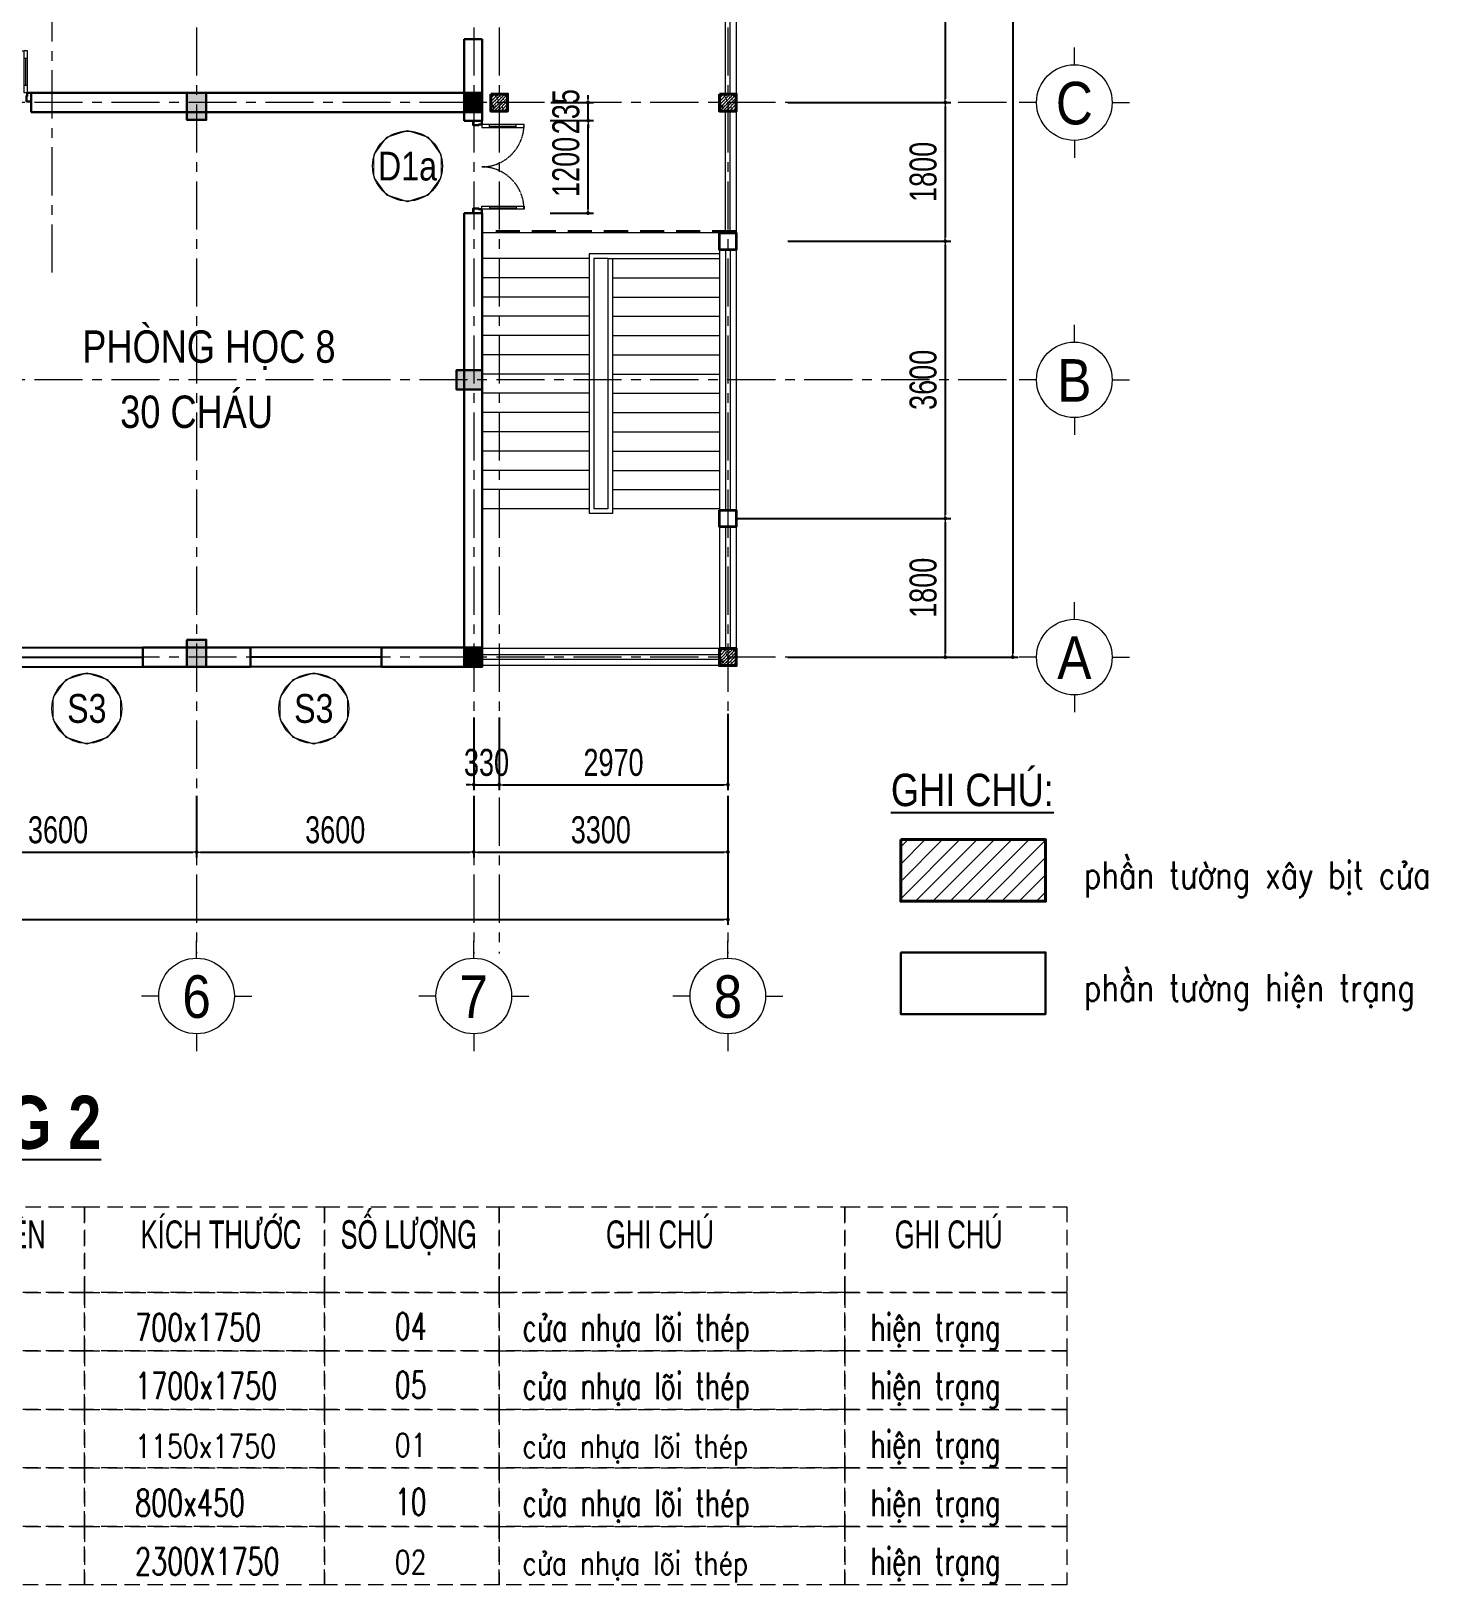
# Model space of a CAD drawing. Header units: millimetres. Extents: x -519517 to -431282, y -372679 to 113618.
# Drawn here: x -458841 to -440712, y -23583 to -3409 of the extents above; entities that cross this region are included whole.
import ezdxf
from ezdxf.enums import TextEntityAlignment as Align

# ---------------------------------------------------------------- set-up
doc = ezdxf.new("R2010")
doc.units = ezdxf.units.MM
doc.header["$LTSCALE"] = 5
for name, pattern in [('CENTER2', [28.575, 19.05, -3.175, 3.175, -3.175]), ('CENTERX2', [4, 2.5, -0.5, 0.5, -0.5]), ('DASHDOT', [1, 0.5, -0.25, 0, -0.25]), ('HIDDEN', [0.375, 0.25, -0.125]), ('HIDDEN2', [0.1875, 0.125, -0.0625]), ('HIDDENX2', [0.75, 0.5, -0.25])]:
    doc.linetypes.add(name, pattern=pattern)
doc.layers.get('0').update_dxf_attribs({"linetype": 'CENTER2'})
for name, color, linetype, lineweight in [('03', 252, 'Continuous', 30), ('BICO-4-NET CAT KT', 4, 'Continuous', 35), ('BICO-9-NÉT CỬA', 9, 'Continuous', 25), ('cat2', 22, 'Continuous', 30), ('LC Dim', 8, 'Continuous', 18), ('LC Hatch', 252, 'Continuous', 9), ('LC ISO', 153, 'Continuous', 13), ('LC MANH DUT', 35, 'HIDDEN', 5), ('LC Net dam 1', 30, 'Continuous', 30), ('LC Net dam2', 6, 'Continuous', 40), ('LC Net manh', 9, 'Continuous', 5), ('LC Net truc', 79, 'DASHDOT', 13), ('LC Text1', 3, 'Continuous', 20), ('LC Text2', 7, 'Continuous', 25), ('manh1', 67, 'Continuous', 13), ('thay1', 63, 'Continuous', 18)]:
    doc.layers.add(name, color=color, linetype=linetype, lineweight=lineweight)
doc.styles.add('General text 2', font='arial.ttf')
doc.styles.add('HOATBIF', font='hoatbif.shx', dxfattribs={"width": 0.75})
doc.styles.add('LC 1', font='VHAVANB.TTF')
doc.styles.add('LC 2', font='VHARIALN.TTF', dxfattribs={"width": 0.7})
doc.styles.add('LC 3', font='vnsimli.shx', dxfattribs={"width": 0.75})
doc.styles.add('LC3', font='VHARIALB.TTF', dxfattribs={"width": 0.8})
doc.styles.add('T2', font='VHARIAL.TTF', dxfattribs={"width": 0.8})
doc.dimstyles.new('Copy of 1-110', dxfattribs={"dimscale": 110, "dimtxt": 2.5, "dimasz": 0.35, "dimexe": 0.5, "dimexo": 0, "dimgap": 0.8, "dimtad": 1, "dimdec": 0, "dimzin": 0, "dimdsep": 46, "dimtxsty": 'HOATBIF', "dimblk1": 'DOT', "dimblk2": 'DOT', "dimsah": 1, "dimcen": -1, "dimdle": 1, "dimclrd": 256, "dimclre": 256, "dimclrt": 4, "dimadec": 3, "dimazin": 2, "dimtfac": 0.333333, "dimtdec": 0, "dimtix": 1, "dimtmove": 2, "dimatfit": 3, "dimldrblk": 'DOT', "dimfxl": 1, "dimtvp": 0.833333, "dimtolj": 1, "dimtzin": 0, "dimarcsym": 0})

# ---------------------------------------------------------------- blocks, each defined once
blk = doc.blocks.new('DOT')
at = {"color": 0, "linetype": 'ByBlock'}
blk.add_line((-0.5, 0), (-1, 0), dxfattribs=at)
at = {"color": 0, "linetype": 'ByBlock', "const_width": 0.5}
blk.add_lwpolyline([(-0.25, 0, 1), (0.25, 0, 1)], format="xyb", close=True, dxfattribs=at)
blk = doc.blocks.new('*D175')
at = {"layer": 'Defpoints', "color": 0, "transparency": 16777216}
for p in [(-460291, -13338), (-456691, -13338), (-456691, -14068)]:
    blk.add_point(p, dxfattribs=at)
at = {"layer": 'LC Dim', "lineweight": -2, "transparency": 16777216}
for p, q in [((-460291, -13338), (-460291, -14138)), ((-456691, -13338), (-456691, -14138)), ((-460242, -14068), (-456740, -14068))]:
    blk.add_line(p, q, dxfattribs=at)
at = {"layer": 'LC Dim', "lineweight": -2, "transparency": 16777216, "xscale": 49, "yscale": 49, "zscale": 49, "rotation": 180}
blk.add_blockref('DOT', (-460291, -14068), dxfattribs=at)
at = {"layer": 'LC Dim', "lineweight": -2, "transparency": 16777216, "xscale": 49, "yscale": 49, "zscale": 49}
blk.add_blockref('DOT', (-456691, -14068), dxfattribs=at)
at = {"layer": 'LC Dim', "color": 4, "transparency": 16777216, "insert": (-458491, -13781), "char_height": 350, "attachment_point": 5, "style": 'HOATBIF'}
blk.add_mtext('\\A1;3600', dxfattribs=at)
blk = doc.blocks.new('_Dot')
at = {"color": 0, "linetype": 'ByBlock', "lineweight": -2}
blk.add_line((-0.5, 0), (-1, 0), dxfattribs=at)
at = {"color": 0, "linetype": 'ByBlock', "const_width": 0.5}
blk.add_lwpolyline([(-0.25, 0, 1), (0.25, 0, 1)], format="xyb", close=True, dxfattribs=at)
blk = doc.blocks.new('*D176')
at = {"layer": 'Defpoints', "color": 0, "transparency": 16777216}
for p in [(-456691, -13338), (-453091, -13338), (-453091, -14068)]:
    blk.add_point(p, dxfattribs=at)
at = {"layer": 'LC Dim', "lineweight": -2, "transparency": 16777216}
for p, q in [((-456691, -13338), (-456691, -14138)), ((-453091, -13338), (-453091, -14138)), ((-456642, -14068), (-453140, -14068))]:
    blk.add_line(p, q, dxfattribs=at)
at = {"layer": 'LC Dim', "lineweight": -2, "transparency": 16777216, "xscale": 49, "yscale": 49, "zscale": 49, "rotation": 180}
blk.add_blockref('DOT', (-456691, -14068), dxfattribs=at)
at = {"layer": 'LC Dim', "lineweight": -2, "transparency": 16777216, "xscale": 49, "yscale": 49, "zscale": 49}
blk.add_blockref('DOT', (-453091, -14068), dxfattribs=at)
at = {"layer": 'LC Dim', "color": 4, "transparency": 16777216, "insert": (-454891, -13781), "char_height": 350, "attachment_point": 5, "style": 'HOATBIF'}
blk.add_mtext('\\A1;3600', dxfattribs=at)
blk = doc.blocks.new('*D177')
at = {"layer": 'Defpoints', "color": 0, "transparency": 16777216}
for p in [(-453091, -13338), (-449791, -13338), (-449791, -14068)]:
    blk.add_point(p, dxfattribs=at)
at = {"layer": 'LC Dim', "lineweight": -2, "transparency": 16777216}
for p, q in [((-453091, -13338), (-453091, -14138)), ((-449791, -13338), (-449791, -14138)), ((-453042, -14068), (-449840, -14068))]:
    blk.add_line(p, q, dxfattribs=at)
at = {"layer": 'LC Dim', "lineweight": -2, "transparency": 16777216, "xscale": 49, "yscale": 49, "zscale": 49, "rotation": 180}
blk.add_blockref('DOT', (-453091, -14068), dxfattribs=at)
at = {"layer": 'LC Dim', "lineweight": -2, "transparency": 16777216, "xscale": 49, "yscale": 49, "zscale": 49}
blk.add_blockref('DOT', (-449791, -14068), dxfattribs=at)
at = {"layer": 'LC Dim', "color": 4, "transparency": 16777216, "insert": (-451441, -13781), "char_height": 350, "attachment_point": 5, "style": 'HOATBIF'}
blk.add_mtext('\\A1;3300', dxfattribs=at)
blk = doc.blocks.new('*D178')
at = {"layer": 'Defpoints', "color": 0, "transparency": 16777216}
for p in [(-475391, -13338), (-449791, -13338), (-449791, -14943)]:
    blk.add_point(p, dxfattribs=at)
at = {"layer": 'LC Dim', "lineweight": -2, "transparency": 16777216}
for p, q in [((-475391, -13338), (-475391, -15013)), ((-449791, -13338), (-449791, -15013)), ((-475342, -14943), (-449840, -14943))]:
    blk.add_line(p, q, dxfattribs=at)
at = {"layer": 'LC Dim', "lineweight": -2, "transparency": 16777216, "xscale": 49, "yscale": 49, "zscale": 49, "rotation": 180}
blk.add_blockref('DOT', (-475391, -14943), dxfattribs=at)
at = {"layer": 'LC Dim', "lineweight": -2, "transparency": 16777216, "xscale": 49, "yscale": 49, "zscale": 49}
blk.add_blockref('DOT', (-449791, -14943), dxfattribs=at)
at = {"layer": 'LC Dim', "color": 4, "transparency": 16777216, "insert": (-462591, -14656), "char_height": 350, "attachment_point": 5, "style": 'HOATBIF'}
blk.add_mtext('\\A1;25600', dxfattribs=at)
blk = doc.blocks.new('TTRUC')
at = {"layer": 'LC ISO'}
for p, q in [((0, 6.95), (0, 10.13)), ((-6.95, 0), (-10.13, 0)), ((6.95, 0), (10.13, 0)), ((0, -6.95), (0, -10.13))]:
    blk.add_line(p, q, dxfattribs=at)
at = {"layer": 'LC Net manh'}
blk.add_circle((0, 0), 6.95, dxfattribs=at)
blk = doc.blocks.new('*U110')
at = {"layer": 'Defpoints'}
blk.add_lwpolyline([(0, 4.25), (-2.5, 3.44), (-4.04, 1.31), (-4.04, -1.31), (-2.5, -3.44), (0, -4.25), (2.5, -3.44), (4.04, -1.31), (4.04, 1.31), (2.5, 3.44)], close=True, dxfattribs=at)
at = {"layer": 'LC Text1', "style": 'General text 2', "width": 0.8, "flags": 8}
blk.add_attdef('SYMBOL', text='', height=3.5, dxfattribs=at).set_placement((0, 0), align=Align.MIDDLE_CENTER)
blk.add_wipeout([(0, 4.25), (-2.5, 3.44), (-4.04, 1.31), (-4.04, -1.31), (-2.5, -3.44), (0, -4.25), (2.5, -3.44), (4.04, -1.31), (4.04, 1.31), (2.5, 3.44)]).dxf.layer = 'LC Net manh'
at = {"layer": 'LC ISO'}
blk.add_circle((0, 0), 4.25, dxfattribs=at)
blk = doc.blocks.new('*D199')
at = {"layer": 'Defpoints', "color": 0, "transparency": 16777216}
for p in [(-449014, -987), (-449014, -4337), (-446967, -4337)]:
    blk.add_point(p, dxfattribs=at)
at = {"layer": 'LC Dim', "lineweight": -2, "transparency": 16777216}
for p, q in [((-449014, -987), (-446897, -987)), ((-446967, -1036), (-446967, -4288)), ((-449014, -4337), (-446897, -4337))]:
    blk.add_line(p, q, dxfattribs=at)
at = {"layer": 'LC Dim', "lineweight": -2, "transparency": 16777216, "xscale": 49, "yscale": 49, "zscale": 49}
for p, rotation in [((-446967, -987), 90), ((-446967, -4337), 270)]:
    blk.add_blockref('DOT', p, dxfattribs=dict(at, rotation=rotation))
at = {"layer": 'LC Dim', "color": 4, "transparency": 16777216, "insert": (-447254, -2662), "char_height": 350, "attachment_point": 5, "rotation": 90, "style": 'HOATBIF'}
blk.add_mtext('\\A1;3350', dxfattribs=at)
blk = doc.blocks.new('*D200')
at = {"layer": 'Defpoints', "color": 0, "transparency": 16777216}
for p in [(-449014, -4337), (-449014, -6137), (-446967, -6137)]:
    blk.add_point(p, dxfattribs=at)
at = {"layer": 'LC Dim', "lineweight": -2, "transparency": 16777216}
for p, q in [((-449014, -4337), (-446897, -4337)), ((-446967, -4386), (-446967, -6088)), ((-449014, -6137), (-446897, -6137))]:
    blk.add_line(p, q, dxfattribs=at)
at = {"layer": 'LC Dim', "lineweight": -2, "transparency": 16777216, "xscale": 49, "yscale": 49, "zscale": 49}
for p, rotation in [((-446967, -4337), 90), ((-446967, -6137), 270)]:
    blk.add_blockref('DOT', p, dxfattribs=dict(at, rotation=rotation))
at = {"layer": 'LC Dim', "color": 4, "transparency": 16777216, "insert": (-447254, -5237), "char_height": 350, "attachment_point": 5, "rotation": 90, "style": 'HOATBIF'}
blk.add_mtext('\\A1;1800', dxfattribs=at)
blk = doc.blocks.new('*D201')
at = {"layer": 'Defpoints', "color": 0, "transparency": 16777216}
for p in [(-449014, -9737), (-449014, -11537), (-446967, -11537)]:
    blk.add_point(p, dxfattribs=at)
at = {"layer": 'LC Dim', "lineweight": -2, "transparency": 16777216}
for p, q in [((-449014, -9737), (-446897, -9737)), ((-446967, -9786), (-446967, -11488)), ((-449014, -11537), (-446897, -11537))]:
    blk.add_line(p, q, dxfattribs=at)
at = {"layer": 'LC Dim', "lineweight": -2, "transparency": 16777216, "xscale": 49, "yscale": 49, "zscale": 49}
for p, rotation in [((-446967, -9737), 90), ((-446967, -11537), 270)]:
    blk.add_blockref('DOT', p, dxfattribs=dict(at, rotation=rotation))
at = {"layer": 'LC Dim', "color": 4, "transparency": 16777216, "insert": (-447254, -10637), "char_height": 350, "attachment_point": 5, "rotation": 90, "style": 'HOATBIF'}
blk.add_mtext('\\A1;1800', dxfattribs=at)
blk = doc.blocks.new('*D202')
at = {"layer": 'Defpoints', "color": 0, "transparency": 16777216}
for p in [(-449014, 12813), (-449014, -11537), (-446092, -11537)]:
    blk.add_point(p, dxfattribs=at)
at = {"layer": 'LC Dim', "lineweight": -2, "transparency": 16777216}
for p, q in [((-449014, 12813), (-446022, 12813)), ((-446092, 12764), (-446092, -11488)), ((-449014, -11537), (-446022, -11537))]:
    blk.add_line(p, q, dxfattribs=at)
at = {"layer": 'LC Dim', "lineweight": -2, "transparency": 16777216, "xscale": 49, "yscale": 49, "zscale": 49}
for p, rotation in [((-446092, 12813), 90), ((-446092, -11537), 270)]:
    blk.add_blockref('DOT', p, dxfattribs=dict(at, rotation=rotation))
at = {"layer": 'LC Dim', "color": 4, "transparency": 16777216, "insert": (-446379, 638), "char_height": 350, "attachment_point": 5, "rotation": 90, "style": 'HOATBIF'}
blk.add_mtext('\\A1;24350', dxfattribs=at)
blk = doc.blocks.new('*D203')
at = {"layer": 'Defpoints', "color": 0, "transparency": 16777216}
for p in [(-449014, -6137), (-449681, -9737), (-446967, -9737)]:
    blk.add_point(p, dxfattribs=at)
at = {"layer": 'LC Dim', "lineweight": -2, "transparency": 16777216}
for p, q in [((-449014, -6137), (-446897, -6137)), ((-446967, -6186), (-446967, -9688)), ((-449681, -9737), (-446897, -9737))]:
    blk.add_line(p, q, dxfattribs=at)
at = {"layer": 'LC Dim', "lineweight": -2, "transparency": 16777216, "xscale": 49, "yscale": 49, "zscale": 49}
for p, rotation in [((-446967, -6137), 90), ((-446967, -9737), 270)]:
    blk.add_blockref('DOT', p, dxfattribs=dict(at, rotation=rotation))
at = {"layer": 'LC Dim', "color": 4, "transparency": 16777216, "insert": (-447254, -7937), "char_height": 350, "attachment_point": 5, "rotation": 90, "style": 'HOATBIF'}
blk.add_mtext('\\A1;3600', dxfattribs=at)
blk = doc.blocks.new('*U159')
for p, q in [((-450, -90), (-450, -50)), ((-100, -70), (-450, -70)), ((-100, -90), (-100, -50)), ((-450, -1110), (-450, -1150)), ((-100, -1130), (-450, -1130)), ((-100, -1110), (-100, -1150))]:
    blk.add_line(p, q)
for points in [[(0, -50), (0, -90), (-550, -90), (-550, -50)], [(0, -1150), (0, -1110), (-550, -1110), (-550, -1150)]]:
    blk.add_lwpolyline(points, close=True)
at = {"linetype": 'HIDDEN2'}
for centre, start, end in [((0, -50), 180, 270), ((0, -1150), 90, 180)]:
    blk.add_arc(centre, 550, start, end, dxfattribs=at)
at = {"layer": '03'}
for points in [[(110, 0), (110, -60), (40, -60), (40, -50), (0, -50), (0, 0)], [(110, -1200), (110, -1140), (40, -1140), (40, -1150), (0, -1150), (0, -1200)]]:
    blk.add_lwpolyline(points, close=True, dxfattribs=at)
blk = doc.blocks.new('TIEUDE1')
at = {"layer": 'LC Text2', "color": 7, "style": 'LC 1'}
blk.add_attdef('TIªU§Ò', text='', height=5, dxfattribs=at).set_placement((0, 0), align=Align.BOTTOM_CENTER)
blk.add_attdef('TL', text='', height=3, dxfattribs=at).set_placement((0, -2), align=Align.TOP_CENTER)
blk = doc.blocks.new('*D229')
at = {"layer": 'Defpoints', "color": 0, "transparency": 16777216}
for p in [(-453091, -12323), (-452761, -12323), (-452761, -13193)]:
    blk.add_point(p, dxfattribs=at)
at = {"layer": 'LC Dim', "lineweight": -2, "transparency": 16777216}
for p, q in [((-453091, -12323), (-453091, -13263)), ((-452761, -12323), (-452761, -13263)), ((-453140, -13193), (-453189, -13193)), ((-453091, -13193), (-452761, -13193)), ((-452712, -13193), (-452663, -13193))]:
    blk.add_line(p, q, dxfattribs=at)
at = {"layer": 'LC Dim', "lineweight": -2, "transparency": 16777216, "xscale": 49, "yscale": 49, "zscale": 49}
blk.add_blockref('DOT', (-453091, -13193), dxfattribs=at)
at = {"layer": 'LC Dim', "lineweight": -2, "transparency": 16777216, "xscale": 49, "yscale": 49, "zscale": 49, "rotation": 180}
blk.add_blockref('DOT', (-452761, -13193), dxfattribs=at)
at = {"layer": 'LC Dim', "color": 4, "transparency": 16777216, "insert": (-452926, -12906), "char_height": 350, "attachment_point": 5, "style": 'HOATBIF'}
blk.add_mtext('\\A1;330', dxfattribs=at)
blk = doc.blocks.new('*D230')
at = {"layer": 'Defpoints', "color": 0, "transparency": 16777216}
for p in [(-449791, -12273), (-452761, -12323), (-449791, -13193)]:
    blk.add_point(p, dxfattribs=at)
at = {"layer": 'LC Dim', "lineweight": -2, "transparency": 16777216}
for p, q in [((-449791, -12273), (-449791, -13263)), ((-452761, -12323), (-452761, -13263)), ((-452712, -13193), (-449840, -13193))]:
    blk.add_line(p, q, dxfattribs=at)
at = {"layer": 'LC Dim', "lineweight": -2, "transparency": 16777216, "xscale": 49, "yscale": 49, "zscale": 49, "rotation": 180}
blk.add_blockref('DOT', (-452761, -13193), dxfattribs=at)
at = {"layer": 'LC Dim', "lineweight": -2, "transparency": 16777216, "xscale": 49, "yscale": 49, "zscale": 49}
blk.add_blockref('DOT', (-449791, -13193), dxfattribs=at)
at = {"layer": 'LC Dim', "color": 4, "transparency": 16777216, "insert": (-451276, -12906), "char_height": 350, "attachment_point": 5, "style": 'HOATBIF'}
blk.add_mtext('\\A1;2970', dxfattribs=at)
blk = doc.blocks.new('*D265')
at = {"layer": 'Defpoints', "color": 0, "transparency": 16777216}
for p in [(-452101, -4572), (-451607, -4572), (-452101, -5772)]:
    blk.add_point(p, dxfattribs=at)
at = {"layer": 'LC Dim', "lineweight": -2, "transparency": 16777216}
for p, q in [((-452101, -4572), (-451537, -4572)), ((-451607, -5723), (-451607, -4621)), ((-452101, -5772), (-451537, -5772))]:
    blk.add_line(p, q, dxfattribs=at)
at = {"layer": 'LC Dim', "lineweight": -2, "transparency": 16777216, "xscale": 49, "yscale": 49, "zscale": 49}
for p, rotation in [((-451607, -4572), 90), ((-451607, -5772), 270)]:
    blk.add_blockref('DOT', p, dxfattribs=dict(at, rotation=rotation))
at = {"layer": 'LC Dim', "color": 4, "transparency": 16777216, "insert": (-451894, -5172), "char_height": 350, "attachment_point": 5, "rotation": 90, "style": 'HOATBIF'}
blk.add_mtext('\\A1;1200', dxfattribs=at)
blk = doc.blocks.new('*D266')
at = {"layer": 'Defpoints', "color": 0, "transparency": 16777216}
for p in [(-452091, -4337), (-451607, -4337), (-451962, -4572)]:
    blk.add_point(p, dxfattribs=at)
at = {"layer": 'LC Dim', "lineweight": -2, "transparency": 16777216}
for p, q in [((-452091, -4337), (-451537, -4337)), ((-451607, -4288), (-451607, -4239)), ((-451607, -4572), (-451607, -4337)), ((-451962, -4572), (-451537, -4572)), ((-451607, -4621), (-451607, -4670))]:
    blk.add_line(p, q, dxfattribs=at)
at = {"layer": 'LC Dim', "lineweight": -2, "transparency": 16777216, "xscale": 49, "yscale": 49, "zscale": 49}
for p, rotation in [((-451607, -4337), 270), ((-451607, -4572), 90)]:
    blk.add_blockref('DOT', p, dxfattribs=dict(at, rotation=rotation))
at = {"layer": 'LC Dim', "color": 4, "transparency": 16777216, "insert": (-451894, -4455), "char_height": 350, "attachment_point": 5, "rotation": 90, "style": 'HOATBIF'}
blk.add_mtext('\\A1;235', dxfattribs=at)

msp = doc.modelspace()

# ---------------------------------------------------------------- hatches: boundary and pattern name
at = {"layer": 'LC Hatch'}
for points in [[(-456816.3, -4212.1), (-456566.3, -4212.1), (-456566.3, -4562.1), (-456816.3, -4562.1)], [(-453216.3, -4462.1), (-452981.3, -4462.1), (-452981.3, -4212.1), (-453216.3, -4212.1)], [(-452981.3, -7812.1), (-452981.3, -8062.1), (-453316.3, -8062.1), (-453316.3, -7812.1)], [(-456816.3, -11312.1), (-456566.3, -11312.1), (-456566.3, -11662.1), (-456816.3, -11662.1)], [(-453216.3, -11662.1), (-452981.3, -11662.1), (-452981.3, -11412.1), (-453216.3, -11412.1)]]:
    msp.add_hatch(color=256, dxfattribs=at).paths.add_polyline_path(points)
h = msp.add_hatch(dxfattribs=at)
h.set_pattern_fill('BETONG', color=256, scale=20, pattern_type=2)
h.set_pattern_definition([(0, (-1729.99, -44777.42), (0, 103.923048), [2.5, -57.5]), (0, (-1729.99, -44773.09), (0, 103.923048), [2.5, -57.5]), (120, (-1729.99, -44777.42), (-90, -51.961524), [2.5, -57.5]), (120, (-1726.24, -44775.25), (-90, -51.961524), [2.5, -57.5]), (0, (-1699.99, -44725.46), (0, 103.923048), [2.5, -57.5]), (0, (-1699.99, -44721.13), (0, 103.923048), [2.5, -57.5]), (120, (-1699.99, -44725.46), (-90, -51.961524), [2.5, -57.5]), (120, (-1696.24, -44723.29), (-90, -51.961524), [2.5, -57.5]), (60, (-1727.49, -44777.42), (-90, 51.961524), [2.5, -57.5]), (60, (-1731.24, -44775.25), (-90, 51.961524), [2.5, -57.5]), (60, (-1697.49, -44829.38), (-90, 51.961524), [2.5, -57.5]), (60, (-1701.24, -44827.21), (-90, 51.961524), [2.5, -57.5]), (45, (-1729.988, -44777.417), (-21.2132034, 21.2132034), []), (50, (-1729.99, -44777.42), (143.452037, -12.550427), [15, -165]), (355, (-1729.99, -44777.42), (-27.750267, 150.438427), [12, -132]), (100.4514, (-1718.03, -44778.46), (115.701876, 137.88791), [12.74804, -140.228422]), (46.1842, (-1729.99, -44737.42), (213.44821, -33.1038), [22.5, -247.5]), (96.6356, (-1712.2, -44740.18), (186.93254, 194.82357), [19.12206, -210.3426]), (351.1842, (-1729.99, -44737.42), (186.93239, 194.82372), [18, -198]), (21, (-1709.99, -44747.42), (119.38141, -80.523778), [15, -165]), (326, (-1709.99, -44747.42), (48.663066, 145.03001), [12, -132]), (71.4514, (-1700.04, -44754.13), (168.044526, 64.5061), [12.74804, -140.228422]), (37.5, (-1729.99, -44777.417), (2.431971, 66.578771), [0, -130.4, 0, -134, 0, -132.5]), (7.5, (-1729.99, -44777.42), (52.613907, 78.882342), [0, -76.4, 0, -127.4, 0, -50.5]), (327.5, (-1774.59, -44777.417), (106.764487, -4.5109743), [0, -50, 0, -156, 0, -207]), (317.5, (-1794.59, -44777.42), (116.637234, 20.020996), [0, -65, 0, -103.6, 0, -147])])
h.paths.add_polyline_path([(-452651.3, -4227.1), (-452871.3, -4227.1), (-452871.3, -4447.1), (-452651.3, -4447.1)])
h = msp.add_hatch(dxfattribs=at)
h.set_pattern_fill('BETONG', color=256, scale=20, pattern_type=2)
h.set_pattern_definition([(0, (1240.01, -44777.42), (0, 103.923048), [2.5, -57.5]), (0, (1240.01, -44773.09), (0, 103.923048), [2.5, -57.5]), (120, (1240.01, -44777.42), (-90, -51.961524), [2.5, -57.5]), (120, (1243.76, -44775.25), (-90, -51.961524), [2.5, -57.5]), (0, (1270.01, -44725.46), (0, 103.923048), [2.5, -57.5]), (0, (1270.01, -44721.13), (0, 103.923048), [2.5, -57.5]), (120, (1270.01, -44725.46), (-90, -51.961524), [2.5, -57.5]), (120, (1273.76, -44723.29), (-90, -51.961524), [2.5, -57.5]), (60, (1242.51, -44777.42), (-90, 51.961524), [2.5, -57.5]), (60, (1238.76, -44775.25), (-90, 51.961524), [2.5, -57.5]), (60, (1272.51, -44829.38), (-90, 51.961524), [2.5, -57.5]), (60, (1268.76, -44827.21), (-90, 51.961524), [2.5, -57.5]), (45, (1240.012, -44777.417), (-21.2132034, 21.2132034), []), (50, (1240.01, -44777.42), (143.452037, -12.550427), [15, -165]), (355, (1240.01, -44777.42), (-27.750267, 150.438427), [12, -132]), (100.4514, (1251.97, -44778.46), (115.701876, 137.88791), [12.74804, -140.228422]), (46.1842, (1240.01, -44737.42), (213.44821, -33.1038), [22.5, -247.5]), (96.6356, (1257.8, -44740.18), (186.93254, 194.82357), [19.12206, -210.3426]), (351.1842, (1240.01, -44737.42), (186.93239, 194.82372), [18, -198]), (21, (1260.01, -44747.42), (119.38141, -80.523778), [15, -165]), (326, (1260.01, -44747.42), (48.663066, 145.03001), [12, -132]), (71.4514, (1269.96, -44754.13), (168.044526, 64.5061), [12.74804, -140.228422]), (37.5, (1240.01, -44777.417), (2.431971, 66.578771), [0, -130.4, 0, -134, 0, -132.5]), (7.5, (1240.01, -44777.42), (52.613907, 78.882342), [0, -76.4, 0, -127.4, 0, -50.5]), (327.5, (1195.41, -44777.417), (106.764487, -4.5109743), [0, -50, 0, -156, 0, -207]), (317.5, (1175.41, -44777.42), (116.637234, 20.020996), [0, -65, 0, -103.6, 0, -147])])
h.paths.add_polyline_path([(-449681.3, -4227.1), (-449901.3, -4227.1), (-449901.3, -4447.1), (-449681.3, -4447.1)])
h = msp.add_hatch(dxfattribs=at)
h.set_pattern_fill('BETONG', color=256, scale=20, pattern_type=2)
h.set_pattern_definition([(0, (1240.01, -51977.42), (0, 103.923048), [2.5, -57.5]), (0, (1240.01, -51973.09), (0, 103.923048), [2.5, -57.5]), (120, (1240.01, -51977.42), (-90, -51.961524), [2.5, -57.5]), (120, (1243.76, -51975.25), (-90, -51.961524), [2.5, -57.5]), (0, (1270.01, -51925.46), (0, 103.923048), [2.5, -57.5]), (0, (1270.01, -51921.13), (0, 103.923048), [2.5, -57.5]), (120, (1270.01, -51925.46), (-90, -51.961524), [2.5, -57.5]), (120, (1273.76, -51923.29), (-90, -51.961524), [2.5, -57.5]), (60, (1242.51, -51977.42), (-90, 51.961524), [2.5, -57.5]), (60, (1238.76, -51975.25), (-90, 51.961524), [2.5, -57.5]), (60, (1272.51, -52029.38), (-90, 51.961524), [2.5, -57.5]), (60, (1268.76, -52027.21), (-90, 51.961524), [2.5, -57.5]), (45, (1240.012, -51977.417), (-21.2132034, 21.2132034), []), (50, (1240.01, -51977.42), (143.452037, -12.550427), [15, -165]), (355, (1240.01, -51977.42), (-27.750267, 150.438427), [12, -132]), (100.4514, (1251.97, -51978.46), (115.701876, 137.88791), [12.74804, -140.228422]), (46.1842, (1240.01, -51937.42), (213.44821, -33.1038), [22.5, -247.5]), (96.6356, (1257.8, -51940.18), (186.93254, 194.82357), [19.12206, -210.3426]), (351.1842, (1240.01, -51937.42), (186.93239, 194.82372), [18, -198]), (21, (1260.01, -51947.42), (119.38141, -80.523778), [15, -165]), (326, (1260.01, -51947.42), (48.663066, 145.03001), [12, -132]), (71.4514, (1269.96, -51954.13), (168.044526, 64.5061), [12.74804, -140.228422]), (37.5, (1240.01, -51977.417), (2.431971, 66.578771), [0, -130.4, 0, -134, 0, -132.5]), (7.5, (1240.01, -51977.42), (52.613907, 78.882342), [0, -76.4, 0, -127.4, 0, -50.5]), (327.5, (1195.41, -51977.417), (106.764487, -4.5109743), [0, -50, 0, -156, 0, -207]), (317.5, (1175.41, -51977.42), (116.637234, 20.020996), [0, -65, 0, -103.6, 0, -147])])
h.paths.add_polyline_path([(-449681.3, -11427.1), (-449901.3, -11427.1), (-449901.3, -11647.1), (-449681.3, -11647.1)])
h = msp.add_hatch(dxfattribs=at)
h.set_pattern_fill('ANSI31', color=256, scale=50)
h.set_pattern_definition([(45, (1203.8, -40979.76), (-112.2532, 112.2532), [])])
h.paths.add_polyline_path([(-445663.9, -14706.1), (-445663.9, -13905.5), (-447546, -13905.5), (-447546, -14706.1)])

# ---------------------------------------------------------------- linework, layer by layer
at = {"layer": 'BICO-4-NET CAT KT'}
for points in [[(-449901.3, -6027.1), (-449681.3, -6027.1), (-449681.3, -6247.1), (-449901.3, -6247.1)], [(-449901.3, -9627.1), (-449681.3, -9627.1), (-449681.3, -9847.1), (-449901.3, -9847.1)]]:
    msp.add_lwpolyline(points, close=True, dxfattribs=at)
at = {"layer": 'BICO-9-NÉT CỬA'}
for p, q in [((-459091.3, -11412.1), (-457391.3, -11412.1)), ((-454291.3, -11412.1), (-455991.3, -11412.1)), ((-459091.3, -11537.1), (-457391.3, -11537.1)), ((-459091.3, -11662.1), (-457391.3, -11662.1)), ((-454291.3, -11537.1), (-455991.3, -11537.1)), ((-454291.3, -11662.1), (-455991.3, -11662.1))]:
    msp.add_line(p, q, dxfattribs=at)
at = {"layer": 'cat2', "linetype": 'HIDDEN2', "ltscale": 500}
msp.add_line((-449681.3, -6007.1), (-452961.3, -6007.1), dxfattribs=at)
at = {"layer": 'LC MANH DUT', "linetype": 'HIDDENX2', "ltscale": 80}
for points in [[(-461315.3, -18672.5), (-458148.9, -18672.5), (-458148.9, -19785), (-461315.3, -19785)], [(-458148.9, -18672.5), (-455029.2, -18672.5), (-455029.2, -19785), (-458148.9, -19785)], [(-455029.2, -18672.5), (-452762, -18672.5), (-452762, -19785), (-455029.2, -19785)], [(-448272, -18672.5), (-445387.1, -18672.5), (-445387.1, -19785), (-448272, -19785)], [(-461315.3, -19785), (-458148.9, -19785), (-458148.9, -20544.6), (-461315.3, -20544.6)], [(-458148.9, -19785), (-455029.2, -19785), (-455029.2, -20544.6), (-458148.9, -20544.6)], [(-455029.2, -19785), (-452762, -19785), (-452762, -20544.6), (-455029.2, -20544.6)], [(-452762, -19785), (-448272, -19785), (-448272, -20544.6), (-452762, -20544.6)], [(-448272, -19785), (-445387.1, -19785), (-445387.1, -20544.6), (-448272, -20544.6)], [(-461315.3, -20544.6), (-458148.9, -20544.6), (-458148.9, -21304.2), (-461315.3, -21304.2)], [(-458148.9, -20544.6), (-455029.2, -20544.6), (-455029.2, -21304.2), (-458148.9, -21304.2)], [(-455029.2, -20544.6), (-452762, -20544.6), (-452762, -21304.2), (-455029.2, -21304.2)], [(-452762, -20544.6), (-448272, -20544.6), (-448272, -21304.2), (-452762, -21304.2)], [(-448272, -20544.6), (-445387.1, -20544.6), (-445387.1, -21304.2), (-448272, -21304.2)], [(-461315.3, -21304.2), (-458148.9, -21304.2), (-458148.9, -22063.7), (-461315.3, -22063.7)], [(-458148.9, -21304.2), (-455029.2, -21304.2), (-455029.2, -22063.7), (-458148.9, -22063.7)], [(-455029.2, -21304.2), (-452762, -21304.2), (-452762, -22063.7), (-455029.2, -22063.7)], [(-452762, -21304.2), (-448272, -21304.2), (-448272, -22063.7), (-452762, -22063.7)], [(-448272, -21304.2), (-445387.1, -21304.2), (-445387.1, -22063.7), (-448272, -22063.7)], [(-461315.3, -22063.7), (-458148.9, -22063.7), (-458148.9, -22823.3), (-461315.3, -22823.3)], [(-458148.9, -22063.7), (-455029.2, -22063.7), (-455029.2, -22823.3), (-458148.9, -22823.3)], [(-455029.2, -22063.7), (-452762, -22063.7), (-452762, -22823.3), (-455029.2, -22823.3)], [(-452762, -22063.7), (-448272, -22063.7), (-448272, -22823.3), (-452762, -22823.3)], [(-448272, -22063.7), (-445387.1, -22063.7), (-445387.1, -22823.3), (-448272, -22823.3)], [(-461315.3, -22823.3), (-458148.9, -22823.3), (-458148.9, -23582.8), (-461315.3, -23582.8)], [(-458148.9, -22823.3), (-455029.2, -22823.3), (-455029.2, -23582.8), (-458148.9, -23582.8)], [(-455029.2, -22823.3), (-452762, -22823.3), (-452762, -23582.8), (-455029.2, -23582.8)], [(-452762, -22823.3), (-448272, -22823.3), (-448272, -23582.8), (-452762, -23582.8)], [(-448272, -22823.3), (-445387.1, -22823.3), (-445387.1, -23582.8), (-448272, -23582.8)]]:
    msp.add_lwpolyline(points, close=True, dxfattribs=at)
for points in [[(-450729.2, -19785), (-452762, -19785), (-452762, -18672.5), (-450729.2, -18672.5)], [(-450729.2, -18672.5), (-448272, -18672.5), (-448272, -19785), (-450729.2, -19785)]]:
    msp.add_lwpolyline(points, dxfattribs=at)
at = {"layer": 'LC Net dam 1'}
for p, q in [((-453216.3, -4212.1), (-453216.3, -3512.1)), ((-452981.3, -3512.1), (-453216.3, -3512.1)), ((-452981.3, -4572.1), (-452981.3, -3512.1)), ((-458841.3, -4212.1), (-456816.3, -4212.1)), ((-458841.3, -4212.1), (-458841.3, -4462.1)), ((-453216.3, -4212.1), (-456816.3, -4212.1)), ((-456816.3, -4212.1), (-453216.3, -4212.1)), ((-456816.3, -4212.1), (-456566.3, -4212.1)), ((-456816.3, -4212.1), (-456566.3, -4212.1)), ((-456816.3, -4212.1), (-456816.3, -4462.1)), ((-458841.3, -4462.1), (-456816.3, -4462.1)), ((-456816.3, -4462.1), (-453216.3, -4462.1)), ((-453216.3, -4462.1), (-452981.3, -4462.1)), ((-453216.3, -4462.1), (-452981.3, -4462.1)), ((-453216.3, -4572.1), (-453216.3, -4462.1)), ((-453216.3, -4572.1), (-452981.3, -4572.1)), ((-453216.3, -11412.1), (-453216.3, -5772.1)), ((-453216.3, -5772.1), (-452981.3, -5772.1)), ((-452981.3, -11662.1), (-452981.3, -5772.1)), ((-452981.3, -7812.1), (-452981.3, -8062.1)), ((-452981.3, -7812.1), (-452981.3, -8062.1)), ((-457391.3, -11412.1), (-455991.3, -11412.1)), ((-457391.3, -11412.1), (-457391.3, -11662.1)), ((-456816.3, -11312.1), (-456566.3, -11312.1)), ((-456816.3, -11312.1), (-456566.3, -11312.1)), ((-455991.3, -11412.1), (-455991.3, -11662.1)), ((-454291.3, -11412.1), (-453216.3, -11412.1)), ((-454291.3, -11412.1), (-454291.3, -11662.1)), ((-455991.3, -11662.1), (-457391.3, -11662.1)), ((-452981.3, -11662.1), (-454291.3, -11662.1)), ((-453216.3, -11662.1), (-452981.3, -11662.1)), ((-453216.3, -11662.1), (-452981.3, -11662.1))]:
    msp.add_line(p, q, dxfattribs=at)
for points in [[(-456816.3, -4212.1), (-456566.3, -4212.1), (-456566.3, -4562.1), (-456816.3, -4562.1)], [(-453216.3, -4462.1), (-452981.3, -4462.1), (-452981.3, -4212.1), (-453216.3, -4212.1)], [(-452981.3, -7812.1), (-452981.3, -8062.1), (-453316.3, -8062.1), (-453316.3, -7812.1)], [(-456816.3, -11312.1), (-456566.3, -11312.1), (-456566.3, -11662.1), (-456816.3, -11662.1)], [(-453216.3, -11662.1), (-452981.3, -11662.1), (-452981.3, -11412.1), (-453216.3, -11412.1)], [(-447546, -15370.5), (-445663.9, -15370.5), (-445663.9, -16171.1), (-447546, -16171.1)]]:
    msp.add_lwpolyline(points, close=True, dxfattribs=at)
at = {"layer": 'LC Net dam2'}
for points in [[(-452871.3, -4227.1), (-452651.3, -4227.1), (-452651.3, -4447.1), (-452871.3, -4447.1)], [(-449901.3, -4227.1), (-449681.3, -4227.1), (-449681.3, -4447.1), (-449901.3, -4447.1)], [(-449901.3, -11427.1), (-449681.3, -11427.1), (-449681.3, -11647.1), (-449901.3, -11647.1)], [(-447546, -13905.5), (-445663.9, -13905.5), (-445663.9, -14706.1), (-447546, -14706.1)]]:
    msp.add_lwpolyline(points, close=True, dxfattribs=at)
at = {"layer": 'LC Net truc', "linetype": 'CENTERX2', "ltscale": 50}
for p, q in [((-456691.3, 14638.7), (-456691.3, -15383.8)), ((-453091.3, 14638.7), (-453091.3, -15383.8)), ((-452761.3, 14638.7), (-452761.3, -15383.8)), ((-449791.3, 14638.7), (-449791.3, -15383.8)), ((-458566.3, -6543.2), (-458566.3, 6364.3)), ((-446173.2, -4337.1), (-479105.1, -4337.1)), ((-446173.2, -7937.1), (-479105.1, -7937.1)), ((-446173.2, -11537.1), (-479105.1, -11537.1))]:
    msp.add_line(p, q, dxfattribs=at)
at = {"layer": 'manh1'}
for p, q in [((-449821.3, -4227.1), (-449821.3, -1097.1)), ((-449761.3, -4227.1), (-449761.3, -1097.1)), ((-449821.3, -6027.1), (-449821.3, -4447.1)), ((-449761.3, -6027.1), (-449761.3, -4447.1)), ((-449821.3, -6247.1), (-449821.3, -9627.1)), ((-449761.3, -6247.1), (-449761.3, -9627.1)), ((-449821.3, -9847.1), (-449821.3, -11427.1)), ((-449761.3, -9847.1), (-449761.3, -11427.1)), ((-449901.3, -11507.1), (-452981.3, -11507.1)), ((-449901.3, -11567.1), (-452981.3, -11567.1))]:
    msp.add_line(p, q, dxfattribs=at)
at = {"layer": 'thay1'}
for p, q in [((-449681.3, 2152.9), (-449681.3, -11647.1)), ((-449681.3, -6027.1), (-452981.3, -6027.1)), ((-449901.3, -6247.1), (-449901.3, -11427.1)), ((-451591.3, -6362.1), (-452981.3, -6362.1)), ((-451591.3, -6302.1), (-451591.3, -9672.1)), ((-449901.3, -6302.1), (-451591.3, -6302.1)), ((-451531.3, -6362.1), (-451531.3, -9612.1)), ((-451351.3, -6362.1), (-451531.3, -6362.1)), ((-451351.3, -6362.1), (-451351.3, -9612.1)), ((-451351.3, -6362.1), (-449901.3, -6362.1)), ((-451291.3, -6362.1), (-451291.3, -9672.1)), ((-451591.3, -6612.1), (-452981.3, -6612.1)), ((-451291.3, -6612.1), (-449901.3, -6612.1)), ((-451591.3, -6862.1), (-452981.3, -6862.1)), ((-451291.3, -6862.1), (-449901.3, -6862.1)), ((-451591.3, -7112.1), (-452981.3, -7112.1)), ((-451291.3, -7112.1), (-449901.3, -7112.1)), ((-451591.3, -7362.1), (-452981.3, -7362.1)), ((-451291.3, -7362.1), (-449901.3, -7362.1)), ((-451591.3, -7612.1), (-452981.3, -7612.1)), ((-451291.3, -7612.1), (-449901.3, -7612.1)), ((-451591.3, -7862.1), (-452981.3, -7862.1)), ((-451291.3, -7862.1), (-449901.3, -7862.1)), ((-451591.3, -8112.1), (-452981.3, -8112.1)), ((-451291.3, -8112.1), (-449901.3, -8112.1)), ((-451591.3, -8362.1), (-452981.3, -8362.1)), ((-451291.3, -8362.1), (-449901.3, -8362.1)), ((-451591.3, -8612.1), (-452981.3, -8612.1)), ((-451291.3, -8612.1), (-449901.3, -8612.1)), ((-451591.3, -8862.1), (-452981.3, -8862.1)), ((-451291.3, -8862.1), (-449901.3, -8862.1)), ((-451591.3, -9112.1), (-452981.3, -9112.1)), ((-451291.3, -9112.1), (-449901.3, -9112.1)), ((-451591.3, -9362.1), (-452981.3, -9362.1)), ((-451291.3, -9362.1), (-449901.3, -9362.1)), ((-451591.3, -9612.1), (-452981.3, -9612.1)), ((-451291.3, -9672.1), (-451591.3, -9672.1)), ((-451351.3, -9612.1), (-451531.3, -9612.1)), ((-449901.3, -9612.1), (-451291.3, -9612.1)), ((-449901.3, -11427.1), (-452981.3, -11427.1)), ((-449681.3, -11647.1), (-452981.3, -11647.1))]:
    msp.add_line(p, q, dxfattribs=at)

# ---------------------------------------------------------------- block references
at = {"layer": 'LC ISO', "xscale": 70.63098313741592, "yscale": 70.63098313741592, "zscale": 70.63098313741592}
for p in [(-445290.9, -4337.1), (-445290.9, -7937.1), (-445290.9, -11537.1), (-456691.3, -15937.1), (-453091.3, -15937.1), (-449791.3, -15937.1)]:
    msp.add_blockref('TTRUC', p, dxfattribs=at)
at = {"layer": 'LC ISO', "ltscale": 2, "xscale": -1, "rotation": 90}
msp.add_blockref('*U159', (-460041.3, -4212.1), dxfattribs=at)
at = {"layer": 'LC ISO', "ltscale": 2, "rotation": 180}
msp.add_blockref('*U159', (-452988.8, -5772.1), dxfattribs=at)
at = {"layer": 'LC Net manh'}
ref = msp.add_blockref('*U110', (-453952.1, -5161.7), dxfattribs=dict(at, xscale=106.853297256924, yscale=106.853297256924, zscale=106.853297256924))
ref.add_attrib('SYMBOL', 'D1a', dxfattribs={"layer": 'LC Text1', "height": 373.99, "style": 'General text 2', "width": 0.8}).set_placement((-453952.1, -5161.7), align=Align.MIDDLE_CENTER)
at = {"layer": 'LC Text2'}
ref = msp.add_blockref('TIEUDE1', (-463220.4, -18128.7), dxfattribs=dict(at, xscale=140.1625041181867, yscale=140.1625041181867, zscale=140.1625041181867))
ref.add_attrib('TIªU§Ò', '%%UmÆt b»ng c¶i t¹o tÇng 2', dxfattribs={"color": 7, "height": 690.218, "style": 'LC3', "width": 0.8}).set_placement((-463220.4, -18128.7), align=Align.BOTTOM_CENTER)

# ---------------------------------------------------------------- texts
at = {"layer": 'LC Text1', "ltscale": 0.2, "style": 'LC 1', "width": 0.9}
for s, p in [('c', (-445290.9, -4787)), ('b', (-445290.9, -8387)), ('a', (-445290.9, -11987)), ('6', (-456691.3, -16387)), ('7', (-453091.3, -16387)), ('8', (-449791.3, -16387))]:
    msp.add_text(s, height=553, dxfattribs=at).set_placement(p, align=Align.BOTTOM_CENTER)
at = {"layer": 'LC Text1', "color": 3, "style": 'LC 3'}
for s, height, width, p in [('phÇn t\xadêng x©y bÞt cöa', 350.406, 0.8, (-445168.8, -14540.1)), ('phÇn t\xadêng hiÖn tr¹ng', 350.406, 0.8, (-445168.8, -16005.1)), ('700x1750', 347.63, 0.7, (-457490.6, -20411.9)), ('04', 347.63, 0.7, (-454119.4, -20399.6)), ('cöa nhùa lâi thÐp', 347.625, 0.7, (-452458.6, -20411.9)), ('hiÖn tr¹ng', 347.63, 0.7, (-447941.1, -20411.9)), ('1700x1750', 347.63, 0.7, (-457490.6, -21171.5)), ('05', 347.63, 0.7, (-454119.4, -21159.2)), ('cöa nhùa lâi thÐp', 347.625, 0.7, (-452458.6, -21171.5)), ('hiÖn tr¹ng', 347.63, 0.7, (-447941.1, -21171.5)), ('hiÖn tr¹ng', 347.63, 0.7, (-447941.1, -21931.1)), ('1150x1750', 302.02, 0.8, (-457490.6, -21931.1)), ('01', 302.02, 0.8, (-454119.4, -21918.7)), ('cöa nhùa lâi thÐp', 302.024, 0.8, (-452458.6, -21931.1)), ('800x450', 347.63, 0.7, (-457490.6, -22690.6)), ('10', 347.63, 0.7, (-454119.4, -22678.3)), ('cöa nhùa lâi thÐp', 347.625, 0.7, (-452458.6, -22690.6)), ('hiÖn tr¹ng', 347.63, 0.7, (-447941.1, -22690.6)), ('2300X1750', 347.63, 0.7, (-457490.6, -23450.2)), ('02', 302.02, 0.8, (-454119.4, -23437.9)), ('cöa nhùa lâi thÐp', 302.024, 0.8, (-452458.6, -23450.2)), ('hiÖn tr¹ng', 347.63, 0.7, (-447941.1, -23450.2))]:
    msp.add_text(s, height=height, dxfattribs=dict(at, width=width)).set_placement(p)
at = {"layer": 'LC Text2', "style": 'T2', "width": 0.8}
for s, height, p in [('phßng häc 8', 420.488, (-456531.4, -7715.5)), ('30 ch¸u', 420.49, (-456691.3, -8561.7))]:
    msp.add_text(s, height=height, dxfattribs=at).set_placement(p, align=Align.CENTER)
msp.add_text('%%Ughi chó:', height=420.488, dxfattribs=at).set_placement((-447673.2, -13471.4))
at = {"layer": 'LC Text2', "lineweight": -2, "style": 'LC 2', "width": 0.8}
for s, height, p in [('tªn cÊu kiÖn', 362.429, (-460970.9, -19213.7)), ('kÝch th\xadíc', 362.43, (-457417.5, -19213.7)), ('sè l\xadîng', 362.43, (-454821, -19213.7)), ('ghi chó', 362.43, (-451374.8, -19213.7)), ('ghi chó', 362.43, (-447623.3, -19213.7))]:
    msp.add_text(s, height=height, dxfattribs=at).set_placement(p)

# ---------------------------------------------------------------- dimensions: what is measured, and where the dimension line sits
at = {"layer": 'LC Dim'}
for base, p1, p2, angle, picture, middle in [((-446091.7, -11537.1), (-449013.7, 12812.9), (-449013.7, -11537.1), 270, '*D202', (-446378.7, 637.9)), ((-446966.7, -4337.1), (-449013.7, -987.1), (-449013.7, -4337.1), 270, '*D199', (-447253.7, -2662.1)), ((-451607.2, -4337.1), (-451961.8, -4572.1), (-452091.1, -4337.1), 90, '*D266', (-451894.2, -4454.6)), ((-446966.7, -6137.1), (-449013.7, -4337.1), (-449013.7, -6137.1), 270, '*D200', (-447253.7, -5237.1)), ((-451607.2, -4572.1), (-452101.3, -5772.1), (-452101.3, -4572.1), 90, '*D265', (-451894.2, -5172.1)), ((-446966.7, -9737.1), (-449013.7, -6137.1), (-449681.3, -9737.1), 90, '*D203', (-447253.7, -7937.1)), ((-446966.7, -11537.1), (-449013.7, -9737.1), (-449013.7, -11537.1), 270, '*D201', (-447253.7, -10637.1))]:
    dim = msp.add_linear_dim(base=base, p1=p1, p2=p2, angle=angle, dimstyle='Copy of 1-110', override={"dimscale": 140}, dxfattribs=at)
    dim.commit()
    dim.dimension.update_dxf_attribs({"geometry": picture, "text_midpoint": middle})
for base, p1, p2, picture, middle in [((-449791.3, -13193.2), (-452761.3, -12322.8), (-449791.3, -12272.6), '*D230', (-451276.3, -12906.2)), ((-452761.3, -13193.2), (-453091.3, -12322.8), (-452761.3, -12322.8), '*D229', (-452926.3, -12906.2)), ((-449791.3, -14943.2), (-475391.3, -13337.9), (-449791.3, -13337.9), '*D178', (-462591.3, -14656.2)), ((-456691.3, -14068.2), (-460291.3, -13337.9), (-456691.3, -13337.9), '*D175', (-458491.3, -13781.2)), ((-453091.3, -14068.2), (-456691.3, -13337.9), (-453091.3, -13337.9), '*D176', (-454891.3, -13781.2)), ((-449791.3, -14068.2), (-453091.3, -13337.9), (-449791.3, -13337.9), '*D177', (-451441.3, -13781.2))]:
    dim = msp.add_linear_dim(base=base, p1=p1, p2=p2, dimstyle='Copy of 1-110', override={"dimscale": 140}, dxfattribs=at)
    dim.commit()
    dim.dimension.update_dxf_attribs({"geometry": picture, "text_midpoint": middle})

# ---------------------------------------------------------------- next in the draw order: block references
at = {"layer": 'LC Net manh'}
ref = msp.add_blockref('*U110', (-458116.9, -12203.4), dxfattribs=dict(at, xscale=106.853297256924, yscale=106.853297256924, zscale=106.853297256924))
ref.add_attrib('SYMBOL', 'S3', dxfattribs={"layer": 'LC Text1', "height": 373.99, "style": 'General text 2', "width": 0.8}).set_placement((-458116.9, -12203.4), align=Align.MIDDLE_CENTER)
ref = msp.add_blockref('*U110', (-455169, -12203.4), dxfattribs=dict(at, xscale=106.853297256924, yscale=106.853297256924, zscale=106.853297256924))
ref.add_attrib('SYMBOL', 'S3', dxfattribs={"layer": 'LC Text1', "height": 373.99, "style": 'General text 2', "width": 0.8}).set_placement((-455169, -12203.4), align=Align.MIDDLE_CENTER)

doc.saveas('drawing.dxf')
